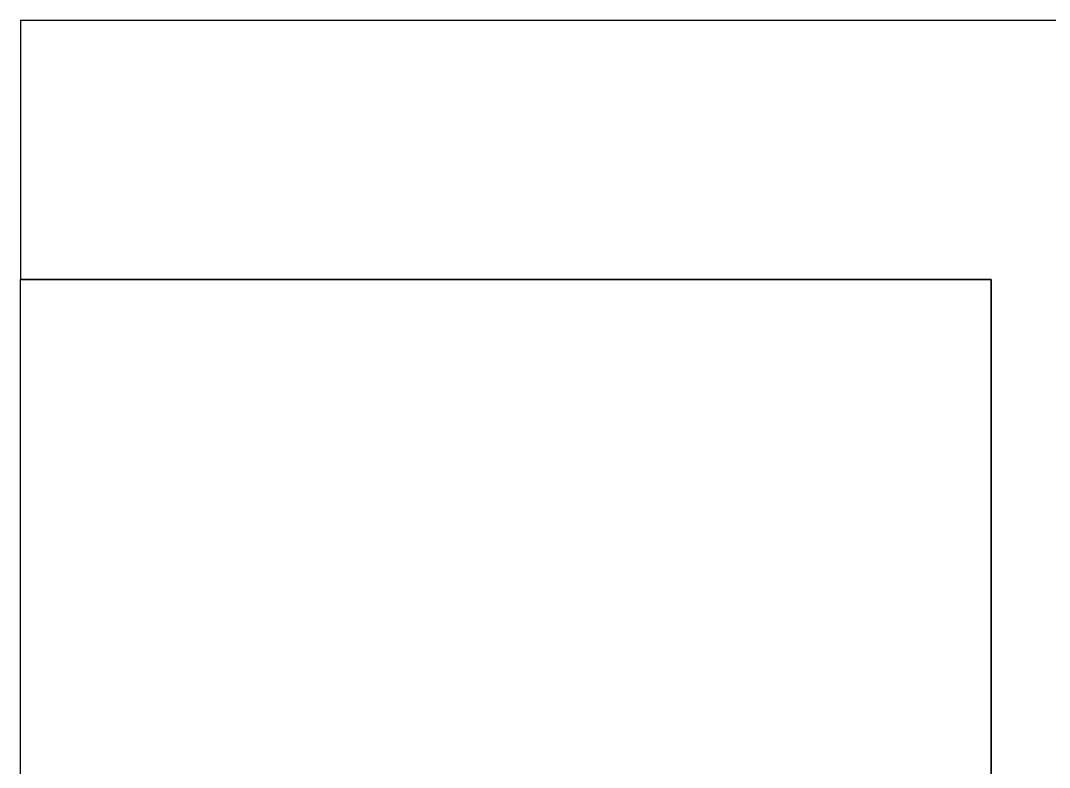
# Model space of a CAD drawing. Header units: millimetres. Extents: x -551172 to 232469, y -3435 to 261611.
# Drawn here: x 173581 to 174376, y 87078 to 87655 of the extents above; entities that cross this region are included whole.
import ezdxf

# ---------------------------------------------------------------- set-up
doc = ezdxf.new("R2010")
doc.units = ezdxf.units.MM
doc.header["$LTSCALE"] = 10
doc.layers.add('06-FUR', color=6, linetype='Continuous')
doc.layers.add('도면층2', color=2, linetype='Continuous')

msp = doc.modelspace()

# ---------------------------------------------------------------- linework, layer by layer
at = {"layer": '06-FUR'}
msp.add_lwpolyline([(173581.38, 87455.3), (174331.38, 87455.3), (174331.38, 86155.3), (173581.38, 86155.3)], close=True, dxfattribs=at)
at = {"layer": '도면층2'}
for p, q in [((175261.38, 87655.3), (173581.38, 87655.3)), ((173581.38, 87655.3), (173581.38, 87455.3)), ((174331.38, 87455.3), (173581.38, 87455.3)), ((174331.38, 86155.3), (174331.38, 87455.3))]:
    msp.add_line(p, q, dxfattribs=at)

doc.saveas('drawing.dxf')
